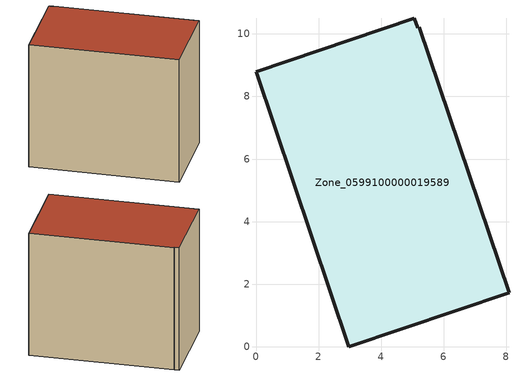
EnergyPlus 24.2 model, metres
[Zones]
Zone_0599100000019589
 floor ground (C_G): 5.17,10.2 5.22,10.21 8.09,1.73 2.97,0 0,8.79 5.06,10.5 z0.42
 wall outside (C_F): 2.97,0 8.09,1.73 5.22,10.21 5.17,10.2 5.06,10.5 0,8.79 2.97,0 z0.42:8.64
 roof outside (C_R): 5.22,10.21 5.17,10.2 5.06,10.5 0,8.79 2.97,0 8.09,1.73 z8.64
[BUILDING]
Pand.0599100000019589: North Axis=0; Terrain=City; Loads Convergence Tolerance Value=0.04; Temperature Convergence Tolerance Value=0.4; Solar Distribution=FullExterior; Maximum Number of Warmup Days=25; Minimum Number of Warmup Days=1
[Site:Location]
Rotterdam.The.Hague.AP_ZH_NLD Design_Conditions: Latitude=51.96; Longitude=4.45; Time Zone=1; Elevation=-4.5
[SITE:GROUNDTEMPERATURE:BUILDINGSURFACE]
18, 18, 18, 18, 18, 18, 18, 18, 18, 18, 18, 18
[MATERIAL] Thermal Absorptance=0.9; Solar Absorptance=0.7; Visible Absorptance=0.7
Name | Roughness | Thickness | Conductivity | Density | Specific Heat
G.TI.1965-1974 | MediumSmooth | 0.15 | 0.882353 | 540 | 1210
F.TI.1965-1974 | Rough | 0.3 | 0.697674 | 1920 | 840
R.TI.1965-1974 | MediumRough | 0.2 | 0.232558 | 1500 | 1000
[CONSTRUCTION]
C_G: G.TI.1965-1974
C_F: F.TI.1965-1974
C_R: R.TI.1965-1974
[ZONE]
Zone_0599100000019589: Type=1; Multiplier=1; Ceiling Height=Autocalculate; Volume=Autocalculate; Floor Area=autocalculate; Part of Total Floor Area=Yes
[ZONEINFILTRATION:DESIGNFLOWRATE]
Infil_Zone_0599100000019589: Zone or ZoneList or Space or SpaceList=Zone_0599100000019589; Schedule=AlwaysOn; Design Flow Rate Calculation Method=Flow/Area; Flow Rate per Floor Area=0.003; Constant Term Coefficient=1; Temperature Term Coefficient=0; Velocity Term Coefficient=0; Velocity Squared Term Coefficient=0
[HVACTEMPLATE:ZONE:IDEALLOADSAIRSYSTEM]
Zone_0599100000019589: Maximum Heating Supply Air Temperature=50; Minimum Cooling Supply Air Temperature=13; Maximum Heating Supply Air Humidity Ratio=0.0156; Minimum Cooling Supply Air Humidity Ratio=0.0077; Heating Limit=NoLimit; Cooling Limit=NoLimit; Dehumidification Control Type=ConstantSensibleHeatRatio; Cooling Sensible Heat Ratio=0.7; Dehumidification Setpoint=60; Humidification Control Type=None; Humidification Setpoint=30; Outdoor Air Method=None; Outdoor Air Flow Rate per Person=0.00944; Outdoor Air Flow Rate per Zone Floor Area=0; Outdoor Air Flow Rate per Zone=0; Demand Controlled Ventilation Type=None; Outdoor Air Economizer Type=NoEconomizer; Heat Recovery Type=None; Sensible Heat Recovery Effectiveness=0.7; Latent Heat Recovery Effectiveness=0.65
[ZONECONTROL:THERMOSTAT]
ThermostatControl_Zone_0599100000019589: Zone or ZoneList=Zone_0599100000019589; Control Type Schedule=DualSetpointControlType; Control 1=Thermostat_Zone_0599100000019589; Temperature Difference Between Cutout And Setpoint=0
[THERMOSTATSETPOINT:DUALSETPOINT]
Thermostat_Zone_0599100000019589: Heating Setpoint Temperature Schedule=HeatingSetpoint_Zone_0599100000019589; Cooling Setpoint Temperature Schedule=CoolingSetpoint_Zone_0599100000019589
[SCHEDULE:COMPACT]
HeatingSetpoint_Zone_0599100000019589: Through: 12/31, For: AllDays, Until: 24:00, 21
CoolingSetpoint_Zone_0599100000019589: Through: 12/31, For: AllDays, Until: 24:00, 24
DualSetpointControlType: Through: 12/31, For: AllDays, Until: 24:00, 4
AlwaysOn: Through: 12/31, For: AllDays, Until: 24:00, 1
